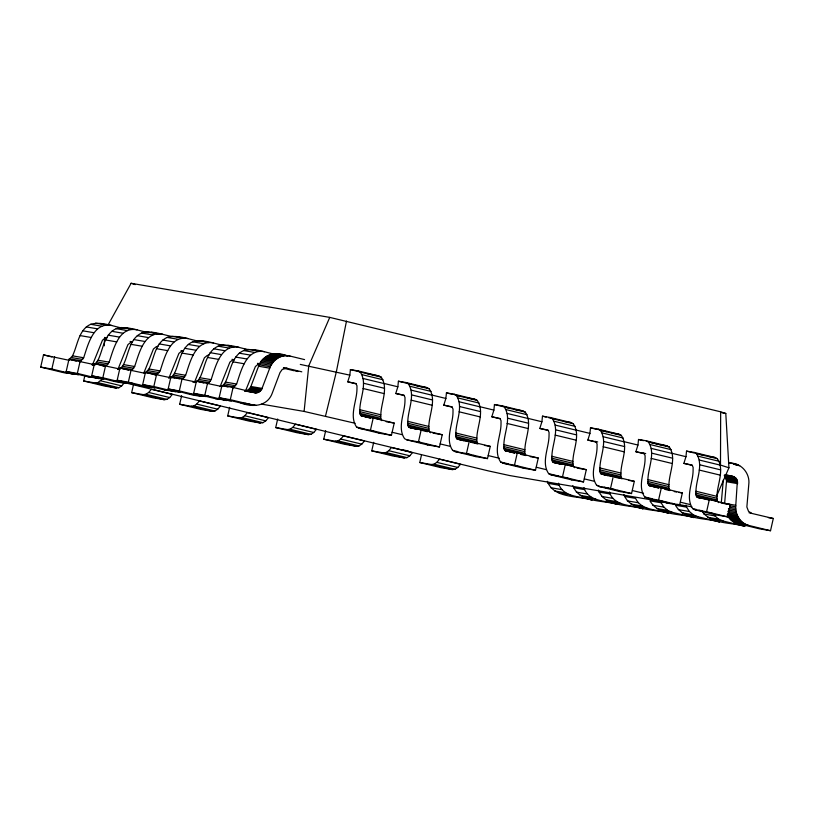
<?xml version="1.0" encoding="UTF-8"?>
<svg xmlns="http://www.w3.org/2000/svg" width="814" height="814" viewBox="0 0 814 814"><rect width="100%" height="100%" fill="white"/><g stroke="black" fill="none" stroke-linecap="round" stroke-linejoin="round"><path stroke-width="1.22" d="M107.875 325.315L131.115 283.282L329.751 317.389L720.665 411.813L720.492 465.069L728.937 467.796L716.483 496.326M735.785 505.291L724.633 503.378L726.556 480.748L724.887 476.383L736.049 478.296L737.392 480.748L735.785 505.291C734.839 513.858 739.997 523.371 748.738 525.437L770.522 530.718L773.3 518.487L749.033 512.779M104.294 345.797L104.558 338.319M370.299 418.101L360.816 415.578L359.778 413.278L359.808 409.707C359.992 397.67 367.765 383.221 360.215 372.049L357.895 370.869L350.396 369.576L349.837 375.152L347.741 381.827L356.39 383.923M381.827 420.675L380.789 418.376L380.82 414.804C381.003 402.767 388.777 388.319 381.227 377.147L378.897 375.966L357.895 370.869M417.083 429.446L408.842 427.228L407.804 424.928L407.824 421.357C408.007 409.32 415.781 394.871 408.231 383.699L405.911 382.519L398.412 381.227L397.853 386.803L395.757 393.477L404.405 395.573M408.201 426.292L429.212 431.389L428.836 426.455C429.019 414.418 436.792 399.969 429.243 388.797L426.923 387.617L405.911 382.519M463.868 440.801L456.858 438.878L455.82 436.579L455.85 433.007C456.023 420.97 463.807 406.522 456.257 395.35L453.927 394.169L446.428 392.877L445.879 398.453L443.783 405.128L452.431 407.224M470.451 442.175L477.869 443.976L476.831 441.676L476.851 438.095C477.035 426.068 484.808 411.619 477.258 400.447L474.938 399.257L453.927 394.169M514.356 453.042L504.873 450.529L503.835 448.229L503.866 444.648C504.049 432.621 511.823 418.172 504.273 407L501.953 405.81L494.454 404.527L493.894 410.103L491.798 416.778L500.447 418.874M525.885 455.616L524.847 453.317L524.877 449.745C525.061 437.718 532.834 423.27 525.284 412.098L522.954 410.907L501.953 405.81M561.141 464.397L552.899 462.169L551.861 459.869L551.882 456.298C552.065 444.271 559.839 429.823 552.289 418.65L549.969 417.46L542.47 416.178L541.91 421.754L539.814 428.429L548.463 430.525M574.735 467.694L573.27 466.341L572.893 461.396C573.076 449.359 580.85 434.92 573.3 423.748L570.98 422.558L549.969 417.46M607.926 475.742L600.915 473.819L599.877 471.52L599.908 467.948C600.091 455.921 607.865 441.473 600.315 430.301L597.985 429.11L590.486 427.828L589.936 433.404L587.84 440.069L596.489 442.175M621.927 478.917L620.889 476.617L620.909 473.046C621.092 461.009 628.866 446.571 621.316 435.398L618.996 434.208L597.985 429.11M658.414 487.993L648.941 485.47L647.893 483.17L647.924 479.599C648.107 467.562 655.881 453.123 648.331 441.951L646.011 440.761L638.512 439.479L637.952 445.044L635.856 451.719L644.505 453.825M664.997 489.367L669.942 490.567L668.904 488.268L668.935 484.696C669.118 472.659 676.892 458.221 669.342 447.049L667.012 445.858L646.011 440.761M701.495 498.443L696.957 497.12L695.919 494.82L695.939 491.249C696.123 479.212 703.896 464.774 696.346 453.602L694.027 452.411L686.528 451.119L685.968 456.695L683.872 463.37L692.521 465.466M718.793 502.645L717.327 501.282L716.951 496.347C717.134 484.31 724.908 469.861 717.358 458.699L715.038 457.509L694.027 452.411M721.397 501.638L723.3 479.995M355.087 423.27L304.1 411.426L308.76 365.862L329.751 317.389M346.499 321.042L336.335 371.876L325.498 416.096M74.796 374.053L78.51 374.684L62.485 372.395L40.7 367.104L43.478 354.884L69.159 360.317M40.7 367.104L51.852 369.027L54.63 356.797M94.088 377.36L104.009 379.07L87.983 376.77L66.188 371.489L68.966 359.259L94.648 364.692M66.188 371.489L77.35 373.402L80.128 361.172M121.917 382.132L124.389 382.733L121.683 385.897L118.885 387.718L116.219 388.054L104.65 386.07L83.639 380.972L84.748 376.078M131.909 382.855C118.356 384.493 104.914 378.032 91.687 375.865L94.465 363.634L120.136 369.078M91.687 375.865L102.839 377.777L105.617 365.547M146.317 386.335L154.996 387.82L138.96 385.521L117.175 380.24L119.953 368.009L145.635 373.453M117.175 380.24L128.337 382.153L131.115 369.922M131.665 392.623L143.223 394.607L145.889 394.271L148.697 392.45L151.404 389.285L172.415 394.383L169.699 397.547L166.901 399.369L164.235 399.705L152.666 397.72L131.665 392.623L133.608 384.055M174.288 391.137L180.484 392.195L164.459 389.906L142.674 384.615L145.452 372.385L171.123 377.828M142.674 384.615L153.826 386.528L156.603 374.308M208.394 395.991C194.831 397.619 181.39 391.168 168.162 388.99L170.94 376.77L196.622 382.204M168.162 388.99L179.314 390.913L182.092 378.683M179.68 404.273L191.249 406.257L193.915 405.921L196.713 404.1L199.42 400.936L220.431 406.033L217.725 409.198L214.927 411.019L212.251 411.355L200.692 409.361L179.68 404.273L181.624 395.706M231.471 400.956L215.445 398.657L193.661 393.376L196.439 381.145L222.11 386.579M193.661 393.376L204.813 395.289L207.59 383.058M301.801 371.825L286.355 368.152L282.183 369.505L279.985 372.608L272.364 392.867C267.684 406.41 252.91 407.6 240.934 403.032L219.149 397.751L221.927 385.521L233.079 387.433L254.863 392.724L258.333 392.44L261.701 389.296L269.729 368.152C272.517 360.063 281.359 353.866 289.998 356.064L304.578 359.605M219.149 397.751L230.301 399.664L233.079 387.433M227.696 415.913L239.265 417.908L241.931 417.572L244.729 415.751L247.446 412.586L268.447 417.674L265.74 420.848L262.942 422.67L260.277 423.005L248.708 421.011L227.696 415.913L229.64 407.356M275.722 427.564L287.281 429.558L289.947 429.222L292.755 427.401L295.462 424.226L316.473 429.324L313.756 432.499L310.958 434.32L308.292 434.645L296.723 432.661L275.722 427.564L277.666 419.007M323.738 439.214L335.307 441.198L337.973 440.873L340.771 439.051L343.477 435.877L364.489 440.974L361.782 444.149L358.984 445.97L356.308 446.296L344.749 444.312L323.738 439.214L325.681 430.657M358.872 428.225L370.441 430.209L373.219 417.989L394.22 423.087L391.442 435.307L379.884 433.323L358.872 428.225L356.552 427.045C349.002 415.873 356.776 401.424 356.959 389.387L356.98 385.816L355.942 383.516L347.741 381.827M371.754 450.864L383.323 452.849L385.989 452.523L388.787 450.702L391.503 447.527L412.505 452.625L409.798 455.799L407 457.621L404.334 457.946L392.765 455.962L371.754 450.864L373.697 442.307M406.888 439.875L418.457 441.86L421.235 429.639L442.246 434.727L439.468 446.957L427.899 444.973L406.888 439.875L404.568 438.685C397.018 427.523 404.792 413.074 404.975 401.037L405.006 397.466L403.968 395.166L395.757 393.477M419.78 462.515L431.339 464.499L434.015 464.173L436.813 462.352L439.519 459.177L460.531 464.275L457.814 467.44L455.016 469.271L452.35 469.597L440.781 467.612L419.78 462.515L421.438 455.179M454.914 451.526L466.473 453.51L469.251 441.28L490.262 446.377L487.484 458.608L475.915 456.623L454.914 451.526L452.584 450.335C445.034 439.163 452.818 424.725 452.991 412.688L453.022 409.116L451.984 406.817L443.783 405.128M502.93 463.176L514.499 465.16L517.277 452.93L538.278 458.028L535.5 470.258L523.941 468.274L502.93 463.176L500.61 461.986C493.06 450.814 500.834 436.375 501.017 424.338L501.037 420.767L500 418.467L491.798 416.778M550.946 474.827L562.515 476.811L565.292 464.58L586.304 469.678L583.526 481.908L571.957 479.924L550.946 474.827L548.626 473.636C541.076 462.464 548.85 448.026 549.033 435.989L549.063 432.417L548.026 430.118L539.814 428.429M598.972 486.477L610.531 488.461L613.308 476.231L634.32 481.328L631.542 493.559L619.973 491.575L598.972 486.477L596.642 485.286C589.102 474.114 596.876 459.666 597.049 447.639L597.079 444.068L596.041 441.768L587.84 440.069M646.988 498.127L658.557 500.111L661.334 487.881L682.336 492.979L679.558 505.209L667.999 503.225L646.988 498.127L644.668 496.937C637.118 485.765 644.891 471.316 645.075 459.289L645.095 455.708L644.057 453.408L635.856 451.719M695.003 509.778L706.572 511.762L709.35 499.531L730.361 504.629L727.584 516.859L716.015 514.865L695.003 509.778L692.683 508.587C685.134 497.415 692.907 482.967 693.09 470.93L693.121 467.358L692.083 465.059L683.872 463.37M68.732 359.88L72.507 355.85C77.717 345.217 78.459 329.792 90.69 324.298C101.913 321.133 113.472 326.709 124.501 328.561M79.884 361.803L83.659 357.763C87.983 345.075 93.162 321.968 111.549 325.427M94.973 365.099L92.501 364.682L95.798 363.329L97.995 360.226C103.205 349.593 103.958 334.178 116.188 328.673C127.004 325.569 138.177 330.82 148.809 332.661M95.798 363.329L106.949 365.242L109.147 362.138C113.482 349.45 118.651 326.343 137.037 329.802M162.535 334.178C144.149 330.718 138.97 353.825 134.646 366.514L132.438 369.617L121.286 367.704L123.494 364.601C128.704 353.968 129.446 338.553 141.677 333.048C151.689 330.077 162.078 334.686 171.947 336.467M145.207 373.016L148.982 368.976C154.192 358.353 154.945 342.928 167.175 337.423C177.991 334.33 189.163 339.57 199.796 341.412M153.887 374.501L156.359 374.928L160.134 370.899C164.469 358.201 169.638 335.103 188.024 338.553M168.976 377.808L172.273 376.455L174.471 373.361C179.691 362.729 180.433 347.303 192.664 341.809C203.083 338.766 213.858 343.691 224.115 345.502M172.273 376.455L183.425 378.368L185.633 375.274C189.957 362.576 195.136 339.479 213.522 342.928M239.011 347.313C220.625 343.854 215.456 366.961 211.121 379.65L208.923 382.753L197.761 380.83L199.969 377.737C205.179 367.104 205.932 351.679 218.152 346.184C228.174 343.203 238.563 347.812 248.433 349.593M219.963 386.569L223.26 385.215L225.458 382.112C230.677 371.479 231.42 356.054 243.651 350.559C254.467 347.456 265.639 352.706 276.282 354.548M232.845 388.064L236.609 384.025C240.944 371.337 246.123 348.229 264.509 351.689M244.576 390.944L247.995 390.12L250.549 387.383L258.577 366.239C262.301 354.375 276.902 350.631 287.352 356.217M92.379 365.11L102.442 340.252L105.301 337.932L107.031 337.515M117.877 369.485L127.93 344.627L130.8 342.307L132.519 341.89L130.047 341.463M143.875 372.904L153.429 349.002L156.288 346.683L158.018 346.265M168.854 378.235L178.917 353.378L181.787 351.068L183.506 350.651M194.353 382.611L204.416 357.763L207.275 355.443L209.005 355.026M220.35 386.029L229.904 362.138L232.773 359.819L234.493 359.401M245.34 391.371L255.403 366.514L258.262 364.194L259.992 363.777L257.509 363.349M83.639 380.972L95.207 382.956L97.873 382.621L102.025 379.222M130.871 370.553L132.438 369.617M207.346 383.689L208.923 382.753M117.989 369.057L119.719 368.64M196.194 381.766L192.725 382.051M243.63 403.439L246.357 403.357M62.485 372.395L67.359 372.771M87.983 376.77L91.636 377.055M113.472 381.145L118.345 381.532M138.96 385.521L143.834 385.907M164.459 389.906L166.89 390.089M189.947 394.281L194.821 394.658M215.445 398.657L219.098 398.941M240.934 403.032L254.782 405.352M722.049 412.82L725.793 413.471L728.937 467.796M276.16 353.744L289.998 356.064M274.796 353.724L285.948 355.637M95.523 323.127L106.675 325.04M121.011 327.503L132.163 329.416M146.51 331.878L157.662 333.801M171.998 336.263L183.15 338.176M197.497 340.639L208.649 342.552M222.985 345.014L234.137 346.927M248.484 349.389L259.635 351.302M273.423 353.825L284.574 355.738M144.973 332.163L147.446 332.59M197.202 341.127L199.674 341.554M220.207 345.085L222.69 345.512M244.465 349.247L246.947 349.674M272.069 354.039L283.221 355.952M270.726 354.375L281.878 356.288M269.403 354.833L280.555 356.746M90.69 324.298L101.842 326.211M116.188 328.673L127.34 330.586M141.677 333.048L152.828 334.961M167.175 337.423L178.327 339.346M192.664 341.809L203.815 343.722M218.152 346.184L229.314 348.097M243.651 350.559L254.802 352.472M268.111 355.403L279.263 357.315M266.87 356.074L278.022 357.987M378.897 375.966L367.694 373.779M265.669 356.858L276.821 358.771M86.294 326.923L97.446 328.836M111.783 331.298L122.934 333.211M137.281 335.673L148.433 337.586M162.769 340.048L173.921 341.961M188.268 344.424L199.42 346.347M213.756 348.809L224.908 350.722M239.245 353.184L250.407 355.097M264.519 357.743L275.671 359.656M300.295 364.407L349.837 375.152M263.431 358.72L274.583 360.643M420.665 386.538L426.923 387.617M262.423 359.788L273.575 361.711M261.477 360.948L272.629 362.861M82.672 330.789L93.824 332.702M108.17 335.164L119.322 337.077M133.659 339.54L144.811 341.453M159.147 343.915L170.309 345.838M184.646 348.3L195.798 350.213M210.134 352.676L221.296 354.589M235.633 357.051L246.784 358.964M260.622 362.169L271.774 364.092M467.44 397.975L474.938 399.257M259.849 363.471L271.001 365.384M283.506 367.653L287.22 368.294M259.157 364.825L270.319 366.738M295.502 371.092L297.975 371.52M515.455 409.625L522.954 410.907M80.128 335.592L91.28 337.505M105.617 339.967L116.768 341.89M131.105 344.353L142.267 346.265M156.603 348.728L167.755 350.641M182.092 353.103L193.254 355.016M207.59 357.478L218.742 359.391M233.079 361.854L244.231 363.777M258.577 366.239L269.729 368.152M564.723 421.489L570.98 422.558M611.497 432.926L618.996 434.208M659.513 444.566L667.012 445.858M708.78 456.43L715.038 457.509M729.649 463.156C741.096 462.535 750.233 473.361 748.788 484.371L746.865 506.99L748.534 511.365L751.515 513.207M733.465 464.245L738.42 465.099M735.937 465.069L739.651 465.71M72.507 355.85L83.659 357.763M97.995 360.226L109.147 362.138M123.494 364.601L134.646 366.514M148.982 368.976L160.134 370.899M174.471 373.361L185.633 375.274M199.969 377.737L211.121 379.65M225.458 382.112L236.609 384.025M250.956 386.487L262.108 388.4M250.549 387.383L261.701 389.296M71.591 357.57L82.743 359.483M97.09 361.945L108.242 363.858M122.578 366.32L133.73 368.233M148.067 370.696L159.229 372.608M173.565 375.071L184.717 376.994M199.054 379.456L210.216 381.369M224.552 383.832L235.704 385.744M250.04 388.207L261.192 390.12M249.44 388.95L260.592 390.862M70.299 358.943L81.451 360.867M146.774 372.079L157.936 373.992M223.26 385.215L234.412 387.128M248.748 389.591L259.9 391.503M247.995 390.12L259.147 392.033M101.658 365.537L104.131 365.964M170.696 377.391L174.42 378.032M247.181 390.527L258.333 392.44M246.327 390.801L257.478 392.714M245.452 390.944L256.603 392.857M91.992 364.753L94.475 365.181M244.953 391.015L255.728 392.857M724.389 474.959L733.058 476.455L736.049 478.296M725.223 475.234L733.892 476.729M724.765 475.427L734.676 477.126M724.246 475.742L735.398 477.655M725.447 477.116L736.599 479.039M725.895 477.94L737.046 479.853M361.65 416.005L373.219 417.989M726.23 478.836L737.392 480.748M726.454 479.772L737.606 481.685M386.131 421.693L394.22 423.087M726.556 480.748L737.708 482.661M726.536 481.735L737.688 483.648M409.666 427.645L421.235 429.639M432.987 433.14L442.246 434.727M261.67 404.141L304.1 411.426M457.692 439.295L469.251 441.28M69.841 373.199L72.314 373.626M122.059 382.163L124.542 382.59M127.015 383.018L129.497 383.445M169.332 390.282L171.805 390.71M198.545 395.299L205.973 396.571M221.561 399.247L224.033 399.674M226.516 400.101L230.23 400.742M244.994 403.459L256.145 405.372M484.483 445.39L490.262 446.377M505.708 450.946L517.277 452.93M530.189 456.644L538.278 458.028M553.724 462.596L565.292 464.58M577.045 468.091L586.304 469.678M601.75 474.247L613.308 476.231M628.54 480.331L634.32 481.328M649.765 485.897L661.334 487.881M674.246 491.585L676.556 491.982M678.866 492.378L682.336 492.979M697.781 497.547L709.35 499.531M721.102 503.042L730.361 504.629M729.507 505.759L735.703 506.817M402.747 449.837L408.302 450.997M729.537 507.285L735.734 508.343M728.438 508.587L735.866 509.869M728.672 510.083L736.11 511.355M768.345 517.643L773.3 518.487M727.777 511.334L736.456 512.82M728.235 512.759L736.904 514.245M669.332 502.95L509.595 475.529L488.197 470.858L122.069 382.041M671.825 503.378L674.318 503.805M676.821 504.242L691.788 506.807M727.543 513.919L737.453 515.628M547.975 483.343L559.126 485.256C564.906 497.741 581.074 496.102 592.073 500.081C577.238 495.523 553.907 498.616 547.344 481.288M573.463 487.718L584.615 489.631C590.394 502.126 606.572 500.478 617.561 504.456C602.726 499.898 579.395 502.991 572.832 485.663M598.962 492.094L610.113 494.006C615.893 506.501 632.061 504.863 643.06 508.831C628.225 504.273 604.894 507.366 598.331 490.038M624.45 496.469L635.602 498.382C641.381 510.877 657.549 509.238 668.548 513.207C653.713 508.648 630.382 511.741 623.819 494.424M672.262 512.301L667.724 510.398L663.909 507.132L661.1 502.767L649.948 500.844C658.475 515.893 679.425 513.217 694.047 517.582L672.262 512.301L661.1 510.388M697.751 516.676L693.223 514.774L689.397 511.507L686.589 507.142L675.437 505.229C683.974 520.268 704.914 517.592 719.535 521.967L697.751 516.676L686.599 514.763M726.943 515.028L738.105 516.941M738.837 518.203L727.685 516.279L731.471 520.502L736.273 523.137L759.37 528.805L770.522 530.718M728.51 517.46L739.661 519.383M550.783 487.708L561.935 489.631M576.271 492.083L587.423 494.006M601.77 496.469L612.922 498.382M627.258 500.844L638.41 502.757M652.757 505.219L663.909 507.132M678.245 509.595L689.397 511.507M703.744 513.97L714.896 515.893L718.711 519.159L723.239 521.052L745.034 526.343C730.687 522.039 710.388 524.623 701.495 510.48M729.425 518.569L740.577 520.482M730.412 519.576L741.564 521.489M731.471 520.502L742.622 522.415M732.59 521.316L743.742 523.229M554.609 490.974L565.761 492.897M580.097 495.36L591.249 497.273M605.585 499.735L616.747 501.648M631.084 504.11L642.236 506.023M656.572 508.485L667.724 510.398M682.071 512.861L693.223 514.774M707.559 517.236L718.711 519.159M733.77 522.039L744.922 523.951M735.001 522.639L746.153 524.562M559.137 492.877L570.288 494.79M584.625 497.252L595.777 499.165M610.113 501.628L621.275 503.551M635.612 506.013L646.764 507.926M712.087 519.139L723.239 521.052M736.273 523.137L748.738 525.437M253.429 405.209L230.301 399.664M350.396 369.576L361.518 372.273M398.412 381.227L412.006 384.523M414.479 385.124L419.424 386.324M446.428 392.877L452.604 394.373M455.077 394.973L458.791 395.879M494.454 404.527L503.103 406.624M505.575 407.224L509.279 408.119M542.47 416.178L546.174 417.073M548.646 417.674L556.064 419.475M590.486 427.828L596.672 429.324M599.135 429.924L606.552 431.725M638.512 439.479L643.447 440.669M649.633 442.175L657.04 443.966M686.528 451.119L693.945 452.92M700.121 454.426L703.825 455.321M360.215 372.049L381.227 377.147M408.231 383.699L429.243 388.797M456.257 395.35L477.258 400.447M504.273 407L525.284 412.098M552.289 418.65L573.3 423.748M600.315 430.301L621.316 435.398M648.331 441.951L669.342 447.049M696.346 453.602L717.358 458.699M728.55 462.454L737.148 464.601M362.006 374.664L383.018 379.762M410.032 386.314L431.033 391.412M458.048 397.965L479.059 403.062M506.064 409.615L527.075 414.713M554.09 421.265L575.091 426.363M602.106 432.916L623.117 438.003M650.121 444.556L671.133 449.654M698.147 456.206L719.149 461.304M253.347 349.776L259.239 351.2M227.859 345.39L231.39 346.255M384.35 383.526L397.853 386.803M432.366 395.177L445.879 398.453M480.392 406.827L493.894 410.103M528.408 418.477L541.91 421.754M576.424 430.128L589.936 433.404M624.45 441.768L637.952 445.044M672.466 453.418L685.968 456.695M363.125 378.49L384.137 383.587M411.151 390.14L432.153 395.238M459.167 401.79L480.179 406.888M507.183 413.441L528.194 418.538M555.209 425.091L576.21 430.189M603.225 436.742L624.236 441.839M651.241 448.392L672.252 453.479M699.267 460.032L720.268 465.13M202.371 341.015L207.071 342.165M176.872 336.64L183.933 338.349M363.482 383.231L384.493 388.319M411.508 394.871L432.509 399.969M459.523 406.522L480.535 411.619M507.539 418.172L528.551 423.27M555.565 429.823L576.566 434.92M603.581 441.473L624.592 446.571M651.597 453.123L672.608 458.221M699.623 464.774L720.624 469.871M151.384 332.265L159.625 334.259M595.207 441.341L597.679 441.941M643.233 452.991L645.706 453.591M125.885 327.889L131.776 329.314M725.773 474.684L733.058 476.455M100.397 323.504L107.458 325.224M283.353 368.142L294.281 370.797M363.044 388.492L384.055 393.589M411.07 400.142L432.081 405.24M459.086 411.792L480.097 416.89M507.112 423.443L528.113 428.54M555.128 435.093L576.139 440.191M603.143 446.744L624.155 451.841M651.169 458.394L672.171 463.492M699.185 470.044L720.197 475.132M257.519 363.685L259.839 364.245M232.031 359.31L234.34 359.869M181.044 350.549L183.353 351.119M104.558 337.423L106.878 337.983M359.808 409.707L380.82 414.804M407.824 421.357L428.836 426.455M455.85 433.007L476.851 438.095M503.866 444.648L524.877 449.745M551.882 456.298L572.893 461.396M599.908 467.948L620.909 473.046M647.924 479.599L668.935 484.696M695.939 491.249L716.951 496.347M359.656 411.589L380.657 416.687M407.672 423.239L428.683 428.327M455.687 434.88L476.699 439.977M503.713 446.53L524.715 451.628M551.729 458.18L572.741 463.278M599.745 469.831L620.756 474.928M647.771 481.481L668.782 486.579M695.787 493.131L716.798 498.229M359.778 413.278L380.789 418.376M407.804 424.928L428.805 430.026M455.82 436.579L476.831 441.676M503.835 448.229L524.847 453.317M551.861 459.869L572.863 464.967M599.877 471.52L620.889 476.617M647.893 483.17L668.904 488.268M695.919 494.82L716.92 499.918M360.185 414.641L381.186 419.739M456.216 437.942L477.228 443.04M504.242 449.593L525.244 454.69M552.258 461.243L573.27 466.341M600.274 472.893L621.286 477.991M648.3 484.544L669.301 489.631M696.316 496.184L717.327 501.282M360.816 415.578L370.706 417.979M408.842 427.228L417.49 429.324M419.963 429.924L427.381 431.725M456.858 438.878L467.979 441.575M504.873 450.529L514.763 452.92M520.94 454.426L524.654 455.321M552.899 462.169L561.548 464.275M600.915 473.819L612.036 476.516M614.509 477.116L619.454 478.317M648.941 485.47L658.821 487.871M696.957 497.12L709.309 500.122M221.927 385.521L227.981 386.986M196.439 381.145L203.693 382.906M170.94 376.77L179.416 378.825M145.452 372.385L155.128 374.735M392.063 432.244L401.933 434.635M440.14 443.905L450.01 446.296M488.217 455.575L499.318 458.262M536.294 467.236L546.163 469.627M584.381 478.897L594.24 481.288M632.458 490.557L643.548 493.253M680.535 502.228L690.394 504.619M119.953 368.009L128.429 370.065M370.441 430.209L391.442 435.307M418.457 441.86L439.468 446.957M466.473 453.51L487.484 458.608M514.499 465.16L535.5 470.258M562.515 476.811L583.526 481.908M610.531 488.461L631.542 493.559M658.557 500.111L679.558 505.209M706.572 511.762L727.584 516.859M356.552 427.045L363.96 428.836M370.146 430.341L373.85 431.237M416.931 441.687L420.635 442.582M452.584 450.335L457.529 451.536M467.419 453.937L471.123 454.833M500.61 461.986L508.017 463.787M514.204 465.282L517.908 466.188M548.626 473.636L558.516 476.037M564.692 477.533L568.396 478.439M596.642 485.286L599.114 485.887M604.059 487.087L609.004 488.288M611.477 488.888L615.181 489.784M644.668 496.937L652.075 498.738M661.965 501.129L667.999 503.225M692.683 508.587L696.387 509.483M698.86 510.083L702.574 510.978M708.75 512.484L712.454 513.38M94.465 363.634L104.151 365.985M68.966 359.259L76.231 361.019M43.478 354.884L51.954 356.939M204.813 395.289L226.597 400.569M179.314 390.913L201.099 396.194M153.826 386.528L175.61 391.819M128.337 382.153L150.122 387.444M102.839 377.777L124.623 383.058M77.35 373.402L99.135 378.683M51.852 369.027L73.636 374.308M100.671 380.799L121.683 385.897M148.697 392.45L169.699 397.547M196.713 404.1L217.725 409.198M244.729 415.751L265.74 420.848M292.755 427.401L313.756 432.499M340.771 439.051L361.782 444.149M388.787 450.702L409.798 455.799M436.813 462.352L457.814 467.44M97.873 382.621L118.885 387.718M145.889 394.271L166.901 399.369M193.915 405.921L214.927 411.019M241.931 417.572L262.942 422.67M289.947 429.222L310.958 434.32M337.973 440.873L358.984 445.97M385.989 452.523L407 457.621M434.015 464.173L455.016 469.271M95.207 382.956L116.219 388.054M143.223 394.607L164.235 399.705M191.249 406.257L212.251 411.355M239.265 417.908L260.277 423.005M287.281 429.558L308.292 434.645M335.307 441.198L356.308 446.296M383.323 452.849L404.334 457.946M431.339 464.499L452.35 469.597M720.665 411.813L725.793 413.471M131.115 283.282L135.216 284.605M714.468 514.082L716.015 514.865M617.653 490.384L619.973 491.575M570.411 479.131L571.957 479.924M522.395 467.48L523.941 468.274M429.853 432.326L430.677 432.743M473.595 455.433L475.915 456.623M426.353 444.179L427.899 444.973M378.327 432.529L379.884 433.323M713.766 514.143L714.896 515.893M685.958 505.087L686.589 507.142M660.469 500.712L661.1 502.767M609.483 491.961L610.113 494.006M583.984 487.576L584.615 489.631M558.496 483.201L559.126 485.256"/></g></svg>
